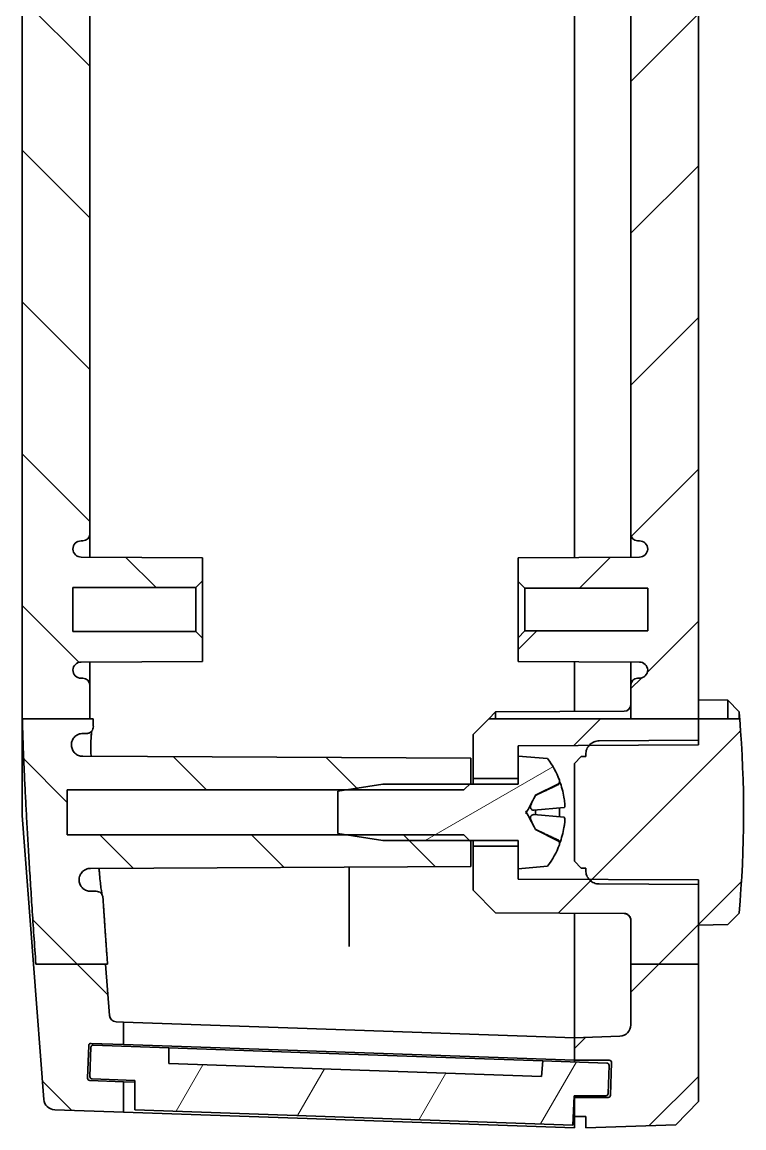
# Model space of a CAD drawing. Header units: millimetres. Extents: x 22 to 2802, y 12 to 434.
# Drawn here: x 978.54 to 1010.55, y 234.63 to 283.7 of the extents above; entities that cross this region are included whole.
import ezdxf

# ---------------------------------------------------------------- set-up
doc = ezdxf.new("R2010")
doc.units = ezdxf.units.MM
doc.header["$LTSCALE"] = 1.5
doc.layers.add('Hatch (ISO)', color=1, linetype='Continuous', lineweight=18, true_color=0xff0000)
doc.layers.add('Visible (ISO)', color=7, linetype='Continuous', lineweight=35)
pattern_1 = [(45, (596.5, 0), (-3.367596, 3.367596), [])]

msp = doc.modelspace()

# ---------------------------------------------------------------- hatches: boundary and pattern name
at = {"layer": 'Hatch (ISO)'}
h = msp.add_hatch(dxfattribs=at)
h.set_pattern_fill('ANSI31', color=256, scale=38.1, style=0, pattern_type=0)
h.set_pattern_definition(pattern_1)
edge = h.paths.add_edge_path(flags=0)
edge.add_line((1005.535, 252.783), (1008.535, 252.783))
edge.add_line((1008.535, 252.783), (1008.535, 316.625))
edge.add_line((1008.535, 316.625), (1005.535, 316.625))
edge.add_line((1005.535, 316.625), (1005.535, 314.985))
edge.add_ellipse((1005.835, 314.985), major_axis=(-0.3, 0), ratio=1, start_angle=0, end_angle=90)
edge.add_line((1005.835, 314.685), (1005.915, 314.685))
edge.add_ellipse((1005.915, 314.315), major_axis=(0, 0.37), ratio=1, start_angle=-90, end_angle=0, ccw=False)
edge.add_ellipse((1005.916, 314.333), major_axis=(0.37, -0.018), ratio=1, start_angle=-86.8841, end_angle=0, ccw=False)
edge.add_line((1005.918, 313.963), (1000.535, 313.935))
edge.add_line((1000.535, 313.935), (1000.535, 312.885))
edge.add_line((1000.535, 312.885), (1000.835, 312.585))
edge.add_line((1000.835, 312.585), (1006.285, 312.585))
edge.add_line((1006.285, 312.585), (1006.285, 310.685))
edge.add_line((1006.285, 310.685), (1000.835, 310.685))
edge.add_line((1000.835, 310.685), (1000.535, 310.385))
edge.add_line((1000.535, 310.385), (1000.535, 309.335))
edge.add_line((1000.535, 309.335), (1005.918, 309.307))
edge.add_ellipse((1005.916, 308.937), major_axis=(0.002, 0.37), ratio=1, start_angle=-86.8841, end_angle=0, ccw=False)
edge.add_ellipse((1005.915, 308.955), major_axis=(0.37, 0), ratio=1, start_angle=-90, end_angle=0, ccw=False)
edge.add_line((1005.915, 308.585), (1005.835, 308.585))
edge.add_ellipse((1005.835, 308.285), major_axis=(0, 0.3), ratio=1, start_angle=0, end_angle=90)
edge.add_line((1005.535, 308.285), (1005.535, 260.985))
edge.add_ellipse((1005.835, 260.985), major_axis=(-0.3, 0), ratio=1, start_angle=0, end_angle=90)
edge.add_line((1005.835, 260.685), (1005.915, 260.685))
edge.add_ellipse((1005.915, 260.315), major_axis=(0, 0.37), ratio=1, start_angle=-90, end_angle=0, ccw=False)
edge.add_ellipse((1005.916, 260.333), major_axis=(0.37, -0.018), ratio=1, start_angle=-86.8841, end_angle=0, ccw=False)
edge.add_line((1005.918, 259.963), (1000.535, 259.935))
edge.add_line((1000.535, 259.935), (1000.535, 258.885))
edge.add_line((1000.535, 258.885), (1000.835, 258.585))
edge.add_line((1000.835, 258.585), (1006.285, 258.585))
edge.add_line((1006.285, 258.585), (1006.285, 256.685))
edge.add_line((1006.285, 256.685), (1000.835, 256.685))
edge.add_line((1000.835, 256.685), (1000.535, 256.385))
edge.add_line((1000.535, 256.385), (1000.535, 255.335))
edge.add_line((1000.535, 255.335), (1005.918, 255.307))
edge.add_ellipse((1005.916, 254.937), major_axis=(0.002, 0.37), ratio=1, start_angle=-86.8841, end_angle=0, ccw=False)
edge.add_ellipse((1005.915, 254.955), major_axis=(0.37, 0), ratio=1, start_angle=-90, end_angle=0, ccw=False)
edge.add_line((1005.915, 254.585), (1005.835, 254.585))
edge.add_ellipse((1005.835, 254.285), major_axis=(0, 0.3), ratio=1, start_angle=0, end_angle=90)
edge.add_line((1005.535, 254.285), (1005.535, 252.783))
edge = h.paths.add_edge_path(flags=0)
edge.add_line((1005.535, 241.898), (1008.535, 241.898))
edge.add_line((1008.535, 241.898), (1008.535, 243.635))
edge.add_line((1008.535, 243.635), (1008.535, 245.435))
edge.add_line((1008.535, 245.435), (1008.535, 245.476))
edge.add_line((1008.535, 245.476), (1008.535, 245.635))
edge.add_line((1008.535, 245.635), (1005.237, 245.652))
edge.add_line((1005.237, 245.652), (1004.132, 245.658))
edge.add_line((1004.132, 245.658), (1003.722, 245.66))
edge.add_line((1003.722, 245.66), (1003.686, 245.66))
edge.add_line((1003.686, 245.66), (1000.535, 245.677))
edge.add_line((1000.535, 245.677), (1000.535, 246.135))
edge.add_line((1000.535, 246.135), (1000.535, 247.135))
edge.add_line((1000.535, 247.135), (998.535, 247.135))
edge.add_line((998.535, 247.135), (998.535, 245.185))
edge.add_line((998.535, 245.185), (999.535, 244.18))
edge.add_line((999.535, 244.18), (1005.237, 244.15))
edge.add_spline(control_points=[(1005.237, 244.15), (1005.274, 244.15), (1005.316, 244.141), (1005.384, 244.113), (1005.421, 244.088), (1005.474, 244.036), (1005.498, 243.999), (1005.527, 243.93), (1005.535, 243.887), (1005.535, 243.85)], knot_values=[0.089014, 0.089014, 0.089014, 0.089014, 0.099965, 0.099965, 0.111072, 0.111072, 0.122179, 0.122179, 0.133287, 0.133287, 0.133287, 0.133287], degree=3, periodic=0)
edge.add_line((1005.535, 243.85), (1005.535, 241.898))
edge = h.paths.add_edge_path(flags=0)
edge.add_line((1005.535, 327.322), (1008.535, 327.322))
edge.add_line((1008.535, 327.322), (1008.535, 333.46))
edge.add_line((1008.535, 333.46), (1007.536, 334.495))
edge.add_line((1007.536, 334.495), (1003.535, 334.635))
edge.add_line((1003.535, 334.635), (1003.535, 334.135))
edge.add_line((1003.535, 334.135), (1003.035, 334.135))
edge.add_line((1003.035, 334.135), (1003.035, 333.285))
edge.add_line((1003.035, 333.285), (1004.531, 333.285))
edge.add_ellipse((1004.531, 333.185), major_axis=(0, 0.1), ratio=1, start_angle=-88, end_angle=0, ccw=False)
edge.add_line((1004.631, 333.188), (1004.682, 331.738))
edge.add_ellipse((1004.582, 331.735), major_axis=(0.0999, 0.0035), ratio=1, start_angle=-92, end_angle=0, ccw=False)
edge.add_line((1004.582, 331.635), (1003.035, 331.635))
edge.add_line((1003.035, 331.635), (1003.035, 330.635))
edge.add_line((1003.035, 330.635), (1005.053, 330.564))
edge.add_ellipse((1005.035, 330.065), major_axis=(0.017, 0.5), ratio=1, start_angle=-88, end_angle=0, ccw=False)
edge.add_line((1005.535, 330.065), (1005.535, 327.322))
h.paths.add_polyline_path([(999.092, 316.625), (1005.535, 316.625), (1008.535, 316.625), (1008.535, 317.435), (1008.535, 317.476), (1008.535, 317.635), (1005.237, 317.652), (1004.132, 317.658), (1003.722, 317.66), (1003.686, 317.66), (1000.535, 317.677), (1000.535, 318.135), (1000.535, 319.135), (998.535, 319.135), (998.535, 317.185)], flags=0)
edge = h.paths.add_edge_path(flags=0)
edge.add_line((1008.535, 323.635), (1008.535, 323.794))
edge.add_line((1008.535, 323.794), (1008.535, 323.835))
edge.add_line((1008.535, 323.835), (1008.535, 325.635))
edge.add_line((1008.535, 325.635), (1008.535, 327.322))
edge.add_line((1008.535, 327.322), (1005.535, 327.322))
edge.add_line((1005.535, 327.322), (1005.535, 325.42))
edge.add_ellipse((1005.235, 325.42), major_axis=(0.3, 0), ratio=1, start_angle=-89.7, end_angle=0, ccw=False)
edge.add_line((1005.237, 325.12), (999.535, 325.09))
edge.add_line((999.535, 325.09), (998.535, 324.085))
edge.add_line((998.535, 324.085), (998.535, 322.135))
edge.add_line((998.535, 322.135), (1000.535, 322.135))
edge.add_line((1000.535, 322.135), (1000.535, 323.135))
edge.add_line((1000.535, 323.135), (1000.535, 323.593))
edge.add_line((1000.535, 323.593), (1003.686, 323.609))
edge.add_line((1003.686, 323.609), (1003.722, 323.61))
edge.add_line((1003.722, 323.61), (1004.132, 323.612))
edge.add_line((1004.132, 323.612), (1005.237, 323.618))
edge.add_line((1005.237, 323.618), (1008.535, 323.635))
h.paths.add_polyline_path([(999.23, 252.783), (998.535, 252.085), (998.535, 250.135), (1000.535, 250.135), (1000.535, 251.135), (1000.535, 251.593), (1003.686, 251.609), (1003.722, 251.61), (1004.132, 251.612), (1005.237, 251.618), (1008.535, 251.635), (1008.535, 251.794), (1008.535, 251.835), (1008.535, 252.783), (1005.535, 252.783)], flags=0)
edge = h.paths.add_edge_path(flags=0)
edge.add_line((1005.535, 241.898), (1005.535, 239.205))
edge.add_ellipse((1005.035, 239.205), major_axis=(0.5, 0), ratio=1, start_angle=-88, end_angle=0, ccw=False)
edge.add_line((1005.053, 238.705), (1003.035, 238.635))
edge.add_line((1003.035, 238.635), (1003.035, 237.635))
edge.add_line((1003.035, 237.635), (1004.582, 237.635))
edge.add_ellipse((1004.582, 237.535), major_axis=(0, 0.1), ratio=1, start_angle=-92, end_angle=0, ccw=False)
edge.add_line((1004.682, 237.531), (1004.631, 236.081))
edge.add_ellipse((1004.531, 236.085), major_axis=(0.0999, -0.0035), ratio=1, start_angle=-88, end_angle=0, ccw=False)
edge.add_line((1004.531, 235.985), (1003.035, 235.985))
edge.add_line((1003.035, 235.985), (1003.035, 235.135))
edge.add_line((1003.035, 235.135), (1003.535, 235.135))
edge.add_line((1003.535, 235.135), (1003.535, 234.635))
edge.add_line((1003.535, 234.635), (1007.536, 234.775))
edge.add_line((1007.536, 234.775), (1008.535, 235.809))
edge.add_line((1008.535, 235.809), (1008.535, 241.898))
edge.add_line((1008.535, 241.898), (1005.535, 241.898))
h = msp.add_hatch(dxfattribs=at)
h.set_pattern_fill('ANSI31', color=256, scale=38.1, angle=90.0002, style=0, pattern_type=0)
h.set_pattern_definition([(135.0002, (596.5, -1e-13), (-3.367584, -3.36761), [])])
edge = h.paths.add_edge_path(flags=0)
edge.add_line((979.14, 327.322), (982.236, 327.322))
edge.add_line((982.236, 327.322), (982.414, 329.648))
edge.add_ellipse((982.713, 329.625), major_axis=(-0.299, 0.023), ratio=1, start_angle=-83.6157, end_angle=0, ccw=False)
edge.add_line((982.703, 329.925), (983.035, 329.936))
edge.add_line((983.035, 329.936), (983.035, 330.935))
edge.add_line((983.035, 330.935), (981.591, 330.884))
edge.add_ellipse((981.587, 330.984), major_axis=(0.0035, -0.0999), ratio=1, start_angle=-90, end_angle=0, ccw=False)
edge.add_line((981.487, 330.981), (981.437, 332.43))
edge.add_ellipse((981.537, 332.433), major_axis=(-0.0999, -0.0035), ratio=1, start_angle=-90, end_angle=0, ccw=False)
edge.add_line((981.533, 332.533), (983.035, 332.586))
edge.add_line((983.035, 332.586), (983.035, 333.936))
edge.add_line((983.035, 333.936), (979.982, 333.83))
edge.add_ellipse((979.999, 333.33), major_axis=(-0.017, 0.5), ratio=1, start_angle=0, end_angle=83.6157)
edge.add_line((979.5, 333.368), (979.037, 327.322))
edge.add_line((979.037, 327.322), (979.14, 327.322))
edge = h.paths.add_edge_path(flags=0)
edge.add_line((978.549, 316.625), (981.535, 316.625))
edge.add_line((981.535, 316.625), (981.688, 316.625))
edge.add_spline(control_points=[(981.688, 316.625), (981.691, 316.726), (981.693, 316.829)], knot_values=[1.748032, 1.748032, 1.748032, 1.779567, 1.779567, 1.779567], degree=2, periodic=0)
edge.add_spline(control_points=[(981.693, 316.829), (981.694, 316.852), (981.692, 316.875), (981.682, 316.921), (981.675, 316.944), (981.649, 316.998), (981.628, 317.029), (981.571, 317.083), (981.536, 317.105), (981.465, 317.132), (981.429, 317.139), (981.392, 317.135)], knot_values=[-0.049484, -0.049484, -0.049484, -0.049484, -0.042025, -0.042025, -0.034549, -0.034549, -0.022824, -0.022824, -0.010894, -0.010894, 0, 0, 0, 0], degree=3, periodic=0)
edge.add_line((981.392, 317.135), (981.223, 317.135))
edge.add_spline(control_points=[(981.223, 317.135), (981.184, 317.134), (981.145, 317.139), (981.069, 317.157), (981.032, 317.171), (980.957, 317.208), (980.901, 317.243), (980.804, 317.353), (980.77, 317.412), (980.729, 317.533), (980.72, 317.594), (980.723, 317.655)], knot_values=[-0.104815, -0.104815, -0.104815, -0.104815, -0.083545, -0.083545, -0.062273, -0.062273, -0.038312, -0.038312, -0.018365, -0.018365, 0, 0, 0, 0], degree=3, periodic=0)
edge.add_spline(control_points=[(980.723, 317.655), (980.723, 317.661), (980.723, 317.666)], knot_values=[1.4575, 1.4575, 1.4575, 1.458784, 1.458784, 1.458784], degree=2, periodic=0)
edge.add_spline(control_points=[(980.723, 317.666), (980.726, 317.73), (980.741, 317.794), (980.793, 317.908), (980.829, 317.96), (980.922, 318.05), (980.979, 318.086), (981.098, 318.133), (981.159, 318.145), (981.221, 318.145)], knot_values=[-0.076134, -0.076134, -0.076134, -0.076134, -0.056981, -0.056981, -0.038384, -0.038384, -0.018449, -0.018449, 0, 0, 0, 0], degree=3, periodic=0)
edge.add_line((981.221, 318.145), (998.435, 318.235))
edge.add_line((998.435, 318.235), (998.435, 319.335))
edge.add_line((998.435, 319.335), (998.385, 319.385))
edge.add_line((998.385, 319.385), (998.135, 319.635))
edge.add_line((998.135, 319.635), (992.922, 319.635))
edge.add_line((992.922, 319.635), (980.535, 319.635))
edge.add_line((980.535, 319.635), (980.535, 321.635))
edge.add_line((980.535, 321.635), (992.922, 321.635))
edge.add_line((992.922, 321.635), (998.135, 321.635))
edge.add_line((998.135, 321.635), (998.385, 321.885))
edge.add_line((998.385, 321.885), (998.435, 321.935))
edge.add_line((998.435, 321.935), (998.435, 323.035))
edge.add_line((998.435, 323.035), (981.562, 323.123))
edge.add_spline(control_points=[(981.562, 323.123), (981.521, 323.123), (981.48, 323.129), (981.402, 323.149), (981.363, 323.164), (981.282, 323.207), (981.229, 323.244), (981.139, 323.351), (981.107, 323.411), (981.069, 323.533), (981.061, 323.595), (981.065, 323.656)], knot_values=[-0.095349, -0.095349, -0.095349, -0.095349, -0.0779, -0.0779, -0.060453, -0.060453, -0.038364, -0.038364, -0.018372, -0.018372, 0, 0, 0, 0], degree=3, periodic=0)
edge.add_spline(control_points=[(981.065, 323.656), (981.065, 323.66), (981.066, 323.664)], knot_values=[1.931551, 1.931551, 1.931551, 1.931943, 1.931943, 1.931943], degree=2, periodic=0)
edge.add_spline(control_points=[(981.066, 323.664), (981.07, 323.724), (981.085, 323.784), (981.137, 323.896), (981.173, 323.948), (981.269, 324.04), (981.327, 324.074), (981.442, 324.119), (981.504, 324.131), (981.565, 324.135)], knot_values=[-0.069673, -0.069673, -0.069673, -0.069673, -0.053627, -0.053627, -0.037089, -0.037089, -0.018411, -0.018411, -0.000003, -0.000003, -0.000003, -0.000003], degree=3, periodic=0)
edge.add_line((981.565, 324.135), (981.819, 324.135))
edge.add_spline(control_points=[(981.819, 324.135), (981.855, 324.135), (981.891, 324.141), (981.96, 324.167), (981.992, 324.187), (982.052, 324.241), (982.075, 324.274), (982.106, 324.341), (982.116, 324.377), (982.119, 324.414)], knot_values=[-0.040716, -0.040716, -0.040716, -0.040716, -0.031607, -0.031607, -0.02208, -0.02208, -0.011127, -0.011127, -0.000061, -0.000061, -0.000061, -0.000061], degree=3, periodic=0)
edge.add_spline(control_points=[(982.119, 324.414), (982.207, 325.721), (982.32, 327.322)], knot_values=[2.507436, 2.507436, 2.507436, 2.640835, 2.640835, 2.640835], degree=2, periodic=0)
edge.add_line((982.32, 327.322), (982.236, 327.322))
edge.add_line((982.236, 327.322), (979.14, 327.322))
edge.add_spline(control_points=[(979.14, 327.322), (978.629, 319.947), (978.549, 316.625)], knot_values=[0, 0, 0, 0.94625, 0.94625, 0.94625], degree=2, periodic=0)
edge = h.paths.add_edge_path(flags=0)
edge.add_line((979.144, 241.898), (982.24, 241.898))
edge.add_line((982.24, 241.898), (982.414, 239.622))
edge.add_ellipse((982.713, 239.645), major_axis=(-0.01, -0.3), ratio=1, start_angle=276.3843, end_angle=360)
edge.add_line((982.703, 239.345), (983.035, 239.333))
edge.add_line((983.035, 239.333), (983.035, 238.335))
edge.add_line((983.035, 238.335), (981.591, 238.386))
edge.add_ellipse((981.587, 238.286), major_axis=(-0.0999, 0.0035), ratio=1, start_angle=270, end_angle=360)
edge.add_line((981.487, 238.289), (981.437, 236.84))
edge.add_ellipse((981.537, 236.836), major_axis=(-0.0035, -0.0999), ratio=1, start_angle=270, end_angle=360)
edge.add_line((981.533, 236.737), (983.035, 236.684))
edge.add_line((983.035, 236.684), (983.035, 235.333))
edge.add_line((983.035, 235.333), (979.982, 235.44))
edge.add_ellipse((979.999, 235.94), major_axis=(-0.499, -0.038), ratio=1, start_angle=0, end_angle=83.6157, ccw=False)
edge.add_line((979.5, 235.901), (979.041, 241.898))
edge.add_line((979.041, 241.898), (979.144, 241.898))
edge = h.paths.add_edge_path(flags=0)
edge.add_line((978.546, 252.783), (981.535, 252.783))
edge.add_line((981.535, 252.783), (981.535, 254.285))
edge.add_ellipse((981.235, 254.285), major_axis=(0.3, 0), ratio=1, start_angle=0, end_angle=90)
edge.add_line((981.235, 254.585), (981.155, 254.585))
edge.add_ellipse((981.155, 254.955), major_axis=(0, -0.37), ratio=1, start_angle=-90, end_angle=0, ccw=False)
edge.add_ellipse((981.155, 254.937), major_axis=(-0.37, 0.018), ratio=1, start_angle=-86.8841, end_angle=0, ccw=False)
edge.add_line((981.153, 255.307), (986.535, 255.335))
edge.add_line((986.535, 255.335), (986.535, 256.361))
edge.add_line((986.535, 256.361), (986.235, 256.661))
edge.add_line((986.235, 256.661), (980.785, 256.661))
edge.add_line((980.785, 256.661), (980.785, 258.609))
edge.add_line((980.785, 258.609), (986.235, 258.609))
edge.add_line((986.235, 258.609), (986.535, 258.909))
edge.add_line((986.535, 258.909), (986.535, 259.935))
edge.add_line((986.535, 259.935), (981.153, 259.963))
edge.add_ellipse((981.155, 260.333), major_axis=(-0.002, -0.37), ratio=1, start_angle=-86.8841, end_angle=0, ccw=False)
edge.add_ellipse((981.155, 260.315), major_axis=(-0.37, 0), ratio=1, start_angle=-90, end_angle=0, ccw=False)
edge.add_line((981.155, 260.685), (981.235, 260.685))
edge.add_ellipse((981.235, 260.985), major_axis=(0, -0.3), ratio=1, start_angle=0, end_angle=90)
edge.add_line((981.535, 260.985), (981.535, 308.285))
edge.add_ellipse((981.235, 308.285), major_axis=(0.3, 0), ratio=1, start_angle=0, end_angle=90)
edge.add_line((981.235, 308.585), (981.155, 308.585))
edge.add_ellipse((981.155, 308.955), major_axis=(0, -0.37), ratio=1, start_angle=-87.1844, end_angle=0, ccw=False)
edge.add_ellipse((981.155, 308.937), major_axis=(-0.37, 0), ratio=1, start_angle=-89.7, end_angle=0, ccw=False)
edge.add_line((981.153, 309.307), (986.535, 309.335))
edge.add_line((986.535, 309.335), (986.535, 310.385))
edge.add_line((986.535, 310.385), (986.235, 310.685))
edge.add_line((986.235, 310.685), (980.785, 310.685))
edge.add_line((980.785, 310.685), (980.785, 312.585))
edge.add_line((980.785, 312.585), (986.235, 312.585))
edge.add_line((986.235, 312.585), (986.535, 312.885))
edge.add_line((986.535, 312.885), (986.535, 313.935))
edge.add_line((986.535, 313.935), (981.153, 313.963))
edge.add_ellipse((981.155, 314.333), major_axis=(-0.002, -0.37), ratio=1, start_angle=-89.7, end_angle=0, ccw=False)
edge.add_ellipse((981.155, 314.315), major_axis=(-0.37, 0.018), ratio=1, start_angle=-87.1844, end_angle=0, ccw=False)
edge.add_line((981.155, 314.685), (981.235, 314.685))
edge.add_ellipse((981.235, 314.985), major_axis=(0, -0.3), ratio=1, start_angle=0, end_angle=90)
edge.add_line((981.535, 314.985), (981.535, 316.625))
edge.add_line((981.535, 316.625), (978.549, 316.625))
edge.add_line((978.549, 316.625), (978.535, 316.625))
edge.add_line((978.535, 316.625), (978.535, 252.783))
edge.add_line((978.535, 252.783), (978.546, 252.783))
edge = h.paths.add_edge_path(flags=0)
edge.add_spline(control_points=[(982.324, 241.898), (982.208, 243.529), (982.119, 244.856)], knot_values=[0, 0, 0, 0.135675, 0.135675, 0.135675], degree=2, periodic=0)
edge.add_spline(control_points=[(982.119, 244.856), (982.116, 244.892), (982.107, 244.927), (982.076, 244.994), (982.054, 245.025), (981.997, 245.081), (981.962, 245.102), (981.893, 245.128), (981.856, 245.135), (981.819, 245.135)], knot_values=[-0.041615, -0.041615, -0.041615, -0.041615, -0.0321, -0.0321, -0.022223, -0.022223, -0.011047, -0.011047, 0, 0, 0, 0], degree=3, periodic=0)
edge.add_line((981.819, 245.135), (981.565, 245.135))
edge.add_spline(control_points=[(981.565, 245.135), (981.505, 245.135), (981.445, 245.146), (981.331, 245.189), (981.276, 245.222), (981.176, 245.312), (981.138, 245.368), (981.086, 245.479), (981.07, 245.54), (981.066, 245.602)], knot_values=[-0.068029, -0.068029, -0.068029, -0.068029, -0.052769, -0.052769, -0.036835, -0.036835, -0.018544, -0.018544, 0, 0, 0, 0], degree=3, periodic=0)
edge.add_spline(control_points=[(981.066, 245.602), (981.065, 245.608), (981.065, 245.614)], knot_values=[0.006302, 0.006302, 0.006302, 0.006941, 0.006941, 0.006941], degree=2, periodic=0)
edge.add_spline(control_points=[(981.065, 245.614), (981.062, 245.655), (981.065, 245.696), (981.08, 245.777), (981.092, 245.816), (981.13, 245.901), (981.163, 245.956), (981.264, 246.053), (981.322, 246.089), (981.44, 246.135), (981.501, 246.147), (981.561, 246.146)], knot_values=[-0.094962, -0.094962, -0.094962, -0.094962, -0.077586, -0.077586, -0.060215, -0.060215, -0.038189, -0.038189, -0.018238, -0.018238, -0.000004, -0.000004, -0.000004, -0.000004], degree=3, periodic=0)
edge.add_line((981.561, 246.146), (998.435, 246.235))
edge.add_line((998.435, 246.235), (998.435, 247.335))
edge.add_line((998.435, 247.335), (998.385, 247.385))
edge.add_line((998.385, 247.385), (998.135, 247.635))
edge.add_line((998.135, 247.635), (992.922, 247.635))
edge.add_line((992.922, 247.635), (980.535, 247.635))
edge.add_line((980.535, 247.635), (980.535, 249.635))
edge.add_line((980.535, 249.635), (992.922, 249.635))
edge.add_line((992.922, 249.635), (998.135, 249.635))
edge.add_line((998.135, 249.635), (998.385, 249.885))
edge.add_line((998.385, 249.885), (998.435, 249.935))
edge.add_line((998.435, 249.935), (998.435, 251.035))
edge.add_line((998.435, 251.035), (981.221, 251.125))
edge.add_spline(control_points=[(981.221, 251.125), (981.158, 251.125), (981.095, 251.137), (980.979, 251.184), (980.925, 251.218), (980.831, 251.307), (980.792, 251.363), (980.74, 251.481), (980.726, 251.542), (980.723, 251.604)], knot_values=[-0.076063, -0.076063, -0.076063, -0.076063, -0.057269, -0.057269, -0.038555, -0.038555, -0.018621, -0.018621, 0, 0, 0, 0], degree=3, periodic=0)
edge.add_spline(control_points=[(980.723, 251.604), (980.723, 251.609), (980.723, 251.614)], knot_values=[0.479005, 0.479005, 0.479005, 0.480155, 0.480155, 0.480155], degree=2, periodic=0)
edge.add_spline(control_points=[(980.723, 251.614), (980.721, 251.653), (980.724, 251.693), (980.74, 251.77), (980.752, 251.807), (980.794, 251.899), (980.829, 251.951), (980.925, 252.041), (980.982, 252.077), (981.101, 252.123), (981.162, 252.135), (981.223, 252.135)], knot_values=[-0.082734, -0.082734, -0.082734, -0.082734, -0.070263, -0.070263, -0.057794, -0.057794, -0.038286, -0.038286, -0.018301, -0.018301, -0.000001, -0.000001, -0.000001, -0.000001], degree=3, periodic=0)
edge.add_line((981.223, 252.135), (981.394, 252.135))
edge.add_spline(control_points=[(981.394, 252.135), (981.417, 252.135), (981.44, 252.138), (981.485, 252.149), (981.507, 252.157), (981.551, 252.179), (981.586, 252.199), (981.644, 252.265), (981.664, 252.3), (981.69, 252.372), (981.695, 252.408), (981.694, 252.445)], knot_values=[-0.062242, -0.062242, -0.062242, -0.062242, -0.049753, -0.049753, -0.037268, -0.037268, -0.022993, -0.022993, -0.011023, -0.011023, -0.000075, -0.000075, -0.000075, -0.000075], degree=3, periodic=0)
edge.add_spline(control_points=[(981.694, 252.445), (981.689, 252.616), (981.683, 252.783)], knot_values=[0.865822, 0.865822, 0.865822, 0.918682, 0.918682, 0.918682], degree=2, periodic=0)
edge.add_line((981.683, 252.783), (981.535, 252.783))
edge.add_line((981.535, 252.783), (978.546, 252.783))
edge.add_spline(control_points=[(978.546, 252.783), (978.622, 249.426), (979.144, 241.898)], knot_values=[1.578364, 1.578364, 1.578364, 2.550437, 2.550437, 2.550437], degree=2, periodic=0)
edge.add_line((979.144, 241.898), (982.24, 241.898))
edge.add_line((982.24, 241.898), (982.324, 241.898))
h = msp.add_hatch(dxfattribs=at)
h.set_pattern_fill('ANSI31', color=256, scale=38.1, style=0, pattern_type=0)
h.set_pattern_definition(pattern_1)
edge = h.paths.add_edge_path(flags=0)
edge.add_line((1008.535, 252.783), (1009.835, 252.783))
edge.add_line((1009.835, 252.783), (1010.363, 252.783))
edge.add_ellipse((960.515, 248.635), major_axis=(49.821, -4.469), ratio=1, start_angle=0, end_angle=9.8824, ccw=False)
edge.add_line((1010.335, 244.166), (1009.835, 243.658))
edge.add_line((1009.835, 243.658), (1008.535, 243.635))
edge.add_line((1008.535, 243.635), (1008.535, 245.435))
edge.add_line((1008.535, 245.435), (1005.237, 245.452))
edge.add_line((1005.237, 245.452), (1004.132, 245.458))
edge.add_spline(control_points=[(1004.132, 245.458), (1004.059, 245.458), (1003.973, 245.476), (1003.837, 245.532), (1003.763, 245.581), (1003.703, 245.642), (1003.694, 245.651), (1003.686, 245.66)], knot_values=[0.30744, 0.30744, 0.30744, 0.30744, 0.329341, 0.329341, 0.351555, 0.351555, 0.355118, 0.355118, 0.355118, 0.355118], degree=3, periodic=0)
edge.add_spline(control_points=[(1003.686, 245.66), (1003.643, 245.71), (1003.605, 245.771), (1003.553, 245.897), (1003.535, 245.984), (1003.535, 246.058)], knot_values=[0.266573, 0.266573, 0.266573, 0.266573, 0.285225, 0.285225, 0.30744, 0.30744, 0.30744, 0.30744], degree=3, periodic=0)
edge.add_line((1003.535, 246.058), (1003.535, 246.161))
edge.add_line((1003.535, 246.161), (1003.335, 246.162))
edge.add_line((1003.335, 246.162), (1003.035, 246.464))
edge.add_line((1003.035, 246.464), (1003.035, 250.806))
edge.add_line((1003.035, 250.806), (1003.335, 251.108))
edge.add_line((1003.335, 251.108), (1003.535, 251.109))
edge.add_line((1003.535, 251.109), (1003.535, 251.212))
edge.add_spline(control_points=[(1003.535, 251.212), (1003.535, 251.286), (1003.553, 251.373), (1003.605, 251.499), (1003.643, 251.56), (1003.686, 251.609)], knot_values=[0.047991, 0.047991, 0.047991, 0.047991, 0.070206, 0.070206, 0.088858, 0.088858, 0.088858, 0.088858], degree=3, periodic=0)
edge.add_spline(control_points=[(1003.686, 251.609), (1003.694, 251.619), (1003.703, 251.628), (1003.763, 251.688), (1003.837, 251.738), (1003.973, 251.794), (1004.059, 251.811), (1004.132, 251.812)], knot_values=[0.000313, 0.000313, 0.000313, 0.000313, 0.003876, 0.003876, 0.02609, 0.02609, 0.047991, 0.047991, 0.047991, 0.047991], degree=3, periodic=0)
edge.add_line((1004.132, 251.812), (1005.237, 251.818))
edge.add_line((1005.237, 251.818), (1008.535, 251.835))
edge.add_line((1008.535, 251.835), (1008.535, 252.783))
h = msp.add_hatch(dxfattribs=at)
h.set_pattern_fill('ANSI31', color=256, scale=38.1, angle=-15, style=0, pattern_type=0)
h.set_pattern_definition([(30, (596.5, -3e-13), (-2.38125, 4.124445), [])])
edge = h.paths.add_edge_path(flags=0)
edge.add_spline(control_points=[(1002.301, 249.893), (1002.314, 249.9), (1002.328, 249.91), (1002.35, 249.932), (1002.361, 249.949), (1002.375, 249.981), (1002.379, 250.001), (1002.379, 250.035), (1002.375, 250.053), (1002.369, 250.069)], knot_values=[0.0476, 0.0476, 0.0476, 0.0476, 0.051834, 0.051834, 0.057017, 0.057017, 0.0622, 0.0622, 0.067023, 0.067023, 0.067023, 0.067023], degree=3, periodic=0)
edge.add_ellipse((998.635, 248.635), major_axis=(3.734, 1.434), ratio=1, start_angle=0, end_angle=15.6005)
edge.add_line((1001.846, 251.02), (1000.535, 251.135))
edge.add_line((1000.535, 251.135), (1000.535, 250.135))
edge.add_line((1000.535, 250.135), (1000.535, 249.885))
edge.add_line((1000.535, 249.885), (998.385, 249.885))
edge.add_line((998.385, 249.885), (994.535, 249.885))
edge.add_line((994.535, 249.885), (992.922, 249.635))
edge.add_line((992.922, 249.635), (992.535, 249.575))
edge.add_line((992.535, 249.575), (992.535, 247.695))
edge.add_line((992.535, 247.695), (992.922, 247.635))
edge.add_line((992.922, 247.635), (994.535, 247.385))
edge.add_line((994.535, 247.385), (998.385, 247.385))
edge.add_line((998.385, 247.385), (1000.535, 247.385))
edge.add_line((1000.535, 247.385), (1000.535, 247.135))
edge.add_line((1000.535, 247.135), (1000.535, 246.135))
edge.add_line((1000.535, 246.135), (1001.846, 246.25))
edge.add_ellipse((998.635, 248.635), major_axis=(3.211, -2.385), ratio=1, start_angle=0, end_angle=15.6005)
edge.add_spline(control_points=[(1002.369, 247.201), (1002.375, 247.216), (1002.379, 247.235), (1002.379, 247.268), (1002.375, 247.289), (1002.361, 247.321), (1002.35, 247.338), (1002.328, 247.36), (1002.314, 247.37), (1002.301, 247.376)], knot_values=[0.015911, 0.015911, 0.015911, 0.015911, 0.020733, 0.020733, 0.025917, 0.025917, 0.0311, 0.0311, 0.035334, 0.035334, 0.035334, 0.035334], degree=3, periodic=0)
edge.add_line((1002.301, 247.376), (1001.312, 247.869))
edge.add_spline(control_points=[(1001.312, 247.869), (1001.184, 248.11), (1001.06, 248.343), (1000.981, 248.493), (1000.935, 248.579), (1000.916, 248.615), (1000.909, 248.628), (1000.906, 248.633), (1000.906, 248.634), (1000.906, 248.635), (1000.906, 248.636), (1000.908, 248.639), (1000.913, 248.649), (1000.928, 248.677), (1000.973, 248.762), (1001.109, 249.018), (1001.312, 249.4)], knot_values=[0, 0, 0, 0.000061, 0.000154, 0.000427, 0.001239, 0.003675, 0.010973, 0.032552, 0.083342, 0.132849, 0.158235, 0.168135, 0.17162, 0.172803, 0.1732, 0.173333, 0.173333, 0.173333], degree=2, periodic=0)
edge.add_line((1001.312, 249.4), (1002.301, 249.893))
h = msp.add_hatch(dxfattribs=at)
h.set_pattern_fill('ANSI31', color=256, scale=38.1, angle=15, style=0, pattern_type=0)
h.set_pattern_definition([(60, (596.5, 6e-14), (-4.124445, 2.38125), [])])
edge = h.paths.add_edge_path(flags=0)
edge.add_ellipse((981.64, 236.908), major_axis=(-0.0999, 0.0035), ratio=1, start_angle=0, end_angle=90)
edge.add_line((981.636, 236.808), (983.535, 236.742))
edge.add_line((983.535, 236.742), (983.535, 235.441))
edge.add_line((983.535, 235.441), (1002.967, 234.762))
edge.add_line((1002.967, 234.762), (1003.023, 236.061))
edge.add_line((1003.023, 236.061), (1004.428, 236.061))
edge.add_ellipse((1004.428, 236.161), major_axis=(0, -0.1), ratio=1, start_angle=0, end_angle=88)
edge.add_line((1004.528, 236.158), (1004.571, 237.408))
edge.add_ellipse((1004.471, 237.411), major_axis=(0.0999, -0.0035), ratio=1, start_angle=0, end_angle=90)
edge.add_line((1004.475, 237.511), (1001.627, 237.611))
edge.add_line((1001.627, 237.611), (1001.578, 236.912))
edge.add_line((1001.578, 236.912), (985.037, 237.49))
edge.add_line((985.037, 237.49), (985.037, 238.19))
edge.add_line((985.037, 238.19), (981.689, 238.307))
edge.add_ellipse((981.685, 238.207), major_axis=(0.0035, 0.0999), ratio=1, start_angle=0, end_angle=90)
edge.add_line((981.585, 238.211), (981.54, 236.911))

# ---------------------------------------------------------------- linework, layer by layer
at = {"layer": 'Visible (ISO)'}
for p, q in [((978.535, 316.625), (978.535, 252.783)), ((1008.535, 252.783), (1008.535, 316.625)), ((1003.035, 259.948), (1003.035, 309.322)), ((1003.035, 309.322), (1003.035, 259.948)), ((981.535, 260.985), (981.535, 308.285)), ((1005.535, 308.285), (1005.535, 260.985)), ((981.155, 260.685), (981.235, 260.685)), ((981.535, 259.961), (981.535, 260.985)), ((1005.535, 260.985), (1005.535, 259.961)), ((1005.835, 260.685), (1005.915, 260.685)), ((986.535, 259.935), (981.153, 259.963)), ((986.535, 258.909), (986.535, 259.935)), ((1005.918, 259.963), (1000.535, 259.935)), ((1000.535, 259.935), (1000.535, 258.885)), ((980.785, 256.661), (980.785, 258.609)), ((980.785, 258.609), (986.235, 258.609)), ((986.235, 258.609), (986.535, 258.909)), ((986.235, 258.609), (986.235, 256.661)), ((986.535, 256.361), (986.535, 258.909)), ((1000.535, 258.885), (1000.835, 258.585)), ((1000.535, 258.885), (1000.535, 256.385)), ((1000.835, 258.585), (1006.285, 258.585)), ((1000.835, 256.685), (1000.835, 258.585)), ((1006.285, 258.585), (1006.285, 256.685)), ((986.235, 256.661), (980.785, 256.661)), ((986.535, 256.361), (986.235, 256.661)), ((1000.835, 256.685), (1000.535, 256.385)), ((1006.285, 256.685), (1000.835, 256.685)), ((986.535, 255.335), (986.535, 256.361)), ((1000.535, 256.385), (1000.535, 255.335)), ((981.153, 255.307), (986.535, 255.335)), ((981.535, 254.285), (981.535, 255.309)), ((1000.535, 255.335), (1005.918, 255.307)), ((1003.035, 255.125), (1003.035, 255.322)), ((1003.035, 255.322), (1003.035, 255.135)), ((1005.535, 255.309), (1005.535, 254.285)), ((1003.035, 255.135), (1003.035, 253.108)), ((981.235, 254.585), (981.155, 254.585)), ((981.535, 252.783), (981.535, 254.285)), ((1005.535, 254.285), (1005.535, 252.783)), ((1005.915, 254.585), (1005.835, 254.585)), ((1009.835, 253.612), (1008.535, 253.635)), ((1009.835, 252.783), (1009.835, 253.612)), ((1010.335, 253.103), (1009.835, 253.612)), ((978.535, 248.49), (978.535, 252.783)), ((978.546, 252.783), (981.683, 252.783)), ((999.23, 252.783), (998.535, 252.085)), ((998.535, 252.085), (999.23, 252.783)), ((999.23, 252.783), (999.535, 253.09)), ((999.23, 252.783), (1008.535, 252.783)), ((999.535, 253.09), (1005.237, 253.12)), ((999.535, 253.09), (999.535, 252.783)), ((1008.535, 251.635), (1008.535, 252.783)), ((1008.535, 252.783), (1010.363, 252.783)), ((1008.535, 252.783), (1008.535, 251.835)), ((1010.335, 253.103), (1010.335, 252.783)), ((981.223, 252.135), (981.394, 252.135)), ((998.535, 252.085), (998.535, 250.135)), ((1008.535, 251.835), (1004.132, 251.812)), ((1000.535, 251.593), (1008.535, 251.635)), ((1000.535, 250.135), (1000.535, 251.593)), ((998.435, 251.035), (981.221, 251.125)), ((998.435, 251.035), (981.221, 251.125)), ((998.435, 249.935), (998.435, 251.035)), ((1001.846, 251.02), (1000.535, 251.135)), ((1000.535, 251.135), (1000.535, 249.885)), ((1001.846, 251.02), (1000.535, 251.135)), ((1003.335, 251.108), (1003.035, 250.806)), ((1003.035, 250.806), (1003.335, 251.108)), ((1003.035, 250.806), (1003.035, 246.464)), ((1003.535, 251.109), (1003.335, 251.108)), ((1003.335, 251.108), (1003.535, 251.109)), ((1003.535, 251.212), (1003.535, 251.109)), ((994.535, 249.885), (992.535, 249.575)), ((1000.535, 249.885), (994.535, 249.885)), ((998.135, 249.635), (998.435, 249.935)), ((1000.535, 249.885), (998.385, 249.885)), ((998.435, 249.885), (998.435, 249.935)), ((998.535, 250.135), (1000.535, 250.135)), ((998.535, 249.885), (998.535, 250.135)), ((1001.312, 249.4), (1002.301, 249.893)), ((1002.379, 249.981), (1002.379, 250.019)), ((980.535, 247.635), (980.535, 249.635)), ((980.535, 249.635), (998.135, 249.635)), ((992.535, 249.575), (992.922, 249.635)), ((992.535, 249.575), (992.535, 247.695)), ((1001.28, 249.33), (1001.312, 249.39)), ((1001.312, 249.4), (1001.312, 249.39)), ((1002.583, 248.853), (1001.234, 248.735)), ((1002.379, 248.435), (1002.379, 248.835)), ((979.041, 241.898), (978.535, 248.49)), ((1002.583, 248.417), (1001.234, 248.535)), ((1001.312, 248.742), (1001.312, 248.528)), ((1001.312, 247.88), (1001.28, 247.94)), ((1001.312, 247.88), (1001.312, 247.869)), ((1002.301, 247.376), (1001.312, 247.869)), ((998.135, 247.635), (980.535, 247.635)), ((992.535, 247.695), (994.535, 247.385)), ((992.535, 247.695), (992.922, 247.635)), ((994.535, 247.385), (1000.535, 247.385)), ((998.435, 247.335), (998.135, 247.635)), ((1000.535, 247.385), (998.385, 247.385)), ((998.435, 247.335), (998.435, 247.385)), ((998.435, 246.235), (998.435, 247.335)), ((998.535, 247.135), (998.535, 247.385)), ((1000.535, 247.385), (1000.535, 246.135)), ((1000.535, 247.135), (998.535, 247.135)), ((998.535, 247.135), (998.535, 245.185)), ((1000.535, 245.677), (1000.535, 247.135)), ((1002.379, 247.251), (1002.379, 247.289)), ((1003.035, 246.464), (1003.335, 246.162)), ((1003.035, 246.464), (1003.335, 246.162)), ((981.561, 246.146), (998.435, 246.235)), ((998.435, 246.235), (981.561, 246.146)), ((993.035, 243.124), (993.035, 246.207)), ((1000.535, 246.135), (1001.846, 246.25)), ((1001.846, 246.25), (1000.535, 246.135)), ((1003.335, 246.162), (1003.535, 246.161)), ((1003.335, 246.162), (1003.535, 246.161)), ((1003.535, 246.161), (1003.535, 246.058)), ((1008.535, 245.635), (1000.535, 245.677)), ((1004.132, 245.458), (1008.535, 245.435)), ((1008.535, 241.898), (1008.535, 245.635)), ((1008.535, 245.435), (1008.535, 243.635)), ((981.819, 245.135), (981.565, 245.135)), ((998.535, 245.185), (999.535, 244.18)), ((998.535, 245.185), (999.535, 244.18)), ((999.535, 244.18), (1005.237, 244.15)), ((999.535, 244.18), (1005.237, 244.15)), ((1003.035, 244.161), (1003.035, 238.635)), ((1009.835, 243.658), (1010.335, 244.166)), ((1010.335, 244.166), (1009.835, 243.658)), ((1005.535, 243.85), (1005.535, 241.898)), ((1008.535, 243.635), (1009.835, 243.658)), ((1009.835, 243.658), (1008.535, 243.635)), ((979.041, 241.898), (979.5, 235.901)), ((979.144, 241.898), (982.324, 241.898)), ((982.414, 239.622), (982.24, 241.898)), ((1005.535, 241.898), (1005.535, 239.205)), ((1005.535, 241.898), (1008.535, 241.898)), ((1008.535, 235.809), (1008.535, 241.898)), ((983.035, 239.333), (982.703, 239.345)), ((983.035, 238.335), (983.035, 239.333)), ((990.755, 239.064), (983.035, 239.333)), ((990.755, 239.064), (1003.035, 238.635)), ((1005.053, 238.705), (1003.035, 238.635)), ((1003.035, 238.635), (1003.035, 237.635)), ((981.437, 236.84), (981.487, 238.289)), ((981.585, 238.211), (981.54, 236.911)), ((981.591, 238.386), (983.035, 238.335)), ((985.037, 238.19), (981.689, 238.307)), ((983.035, 238.335), (990.755, 238.065)), ((985.037, 237.49), (985.037, 238.19)), ((985.037, 238.19), (990.866, 237.987)), ((990.755, 238.065), (1003.035, 237.637)), ((990.866, 237.987), (1001.627, 237.611)), ((1001.627, 237.611), (1001.578, 236.912)), ((1004.475, 237.511), (1001.627, 237.611)), ((1003.035, 237.635), (1004.582, 237.635)), ((1003.035, 237.562), (1003.035, 237.635)), ((1004.682, 237.531), (1004.631, 236.081)), ((1001.578, 236.912), (985.037, 237.49)), ((1004.528, 236.158), (1004.571, 237.408)), ((983.035, 236.684), (981.533, 236.737)), ((981.636, 236.808), (983.535, 236.742)), ((983.035, 235.333), (983.035, 236.684)), ((983.535, 236.667), (983.035, 236.684)), ((983.535, 236.742), (983.535, 235.441)), ((1002.967, 234.762), (1003.023, 236.061)), ((1003.023, 236.061), (1004.428, 236.061)), ((1003.035, 235.986), (1003.035, 236.061)), ((1003.035, 235.986), (1003.02, 235.986)), ((1003.035, 235.986), (1003.035, 235.985)), ((1004.531, 235.985), (1003.035, 235.985)), ((1003.035, 235.985), (1003.035, 235.135)), ((1007.536, 234.775), (1008.535, 235.809)), ((979.982, 235.44), (983.035, 235.333)), ((983.035, 235.333), (990.755, 235.064)), ((983.535, 235.441), (1002.967, 234.762)), ((1003.035, 234.635), (990.755, 235.064)), ((1003.035, 235.135), (1003.535, 235.135)), ((1003.035, 235.135), (1003.035, 234.635)), ((1003.535, 235.135), (1003.535, 234.635)), ((1003.535, 234.635), (1007.536, 234.775))]:
    msp.add_line(p, q, dxfattribs=at)
for centre, radius, start, end in [((981.155, 260.315), 0.37, 90, 180), ((981.235, 260.985), 0.3, 270, 0), ((1005.835, 260.985), 0.3, 180, 270), ((1005.915, 260.315), 0.37, 0, 90), ((981.155, 260.333), 0.37, 182.8159, 269.7), ((1005.916, 260.333), 0.37, 270.3, 357.1841), ((981.155, 254.937), 0.37, 90.3, 177.1841), ((1005.916, 254.937), 0.37, 2.8159, 89.7), ((981.155, 254.955), 0.37, 180, 270), ((1005.915, 254.955), 0.37, 270, 0), ((981.235, 254.285), 0.3, 0, 90), ((1005.835, 254.285), 0.3, 90, 180), ((1005.235, 253.42), 0.3, 270.3, 0), ((960.515, 248.635), 50.021, 4.7571, 5.1253), ((960.515, 248.635), 50.021, 354.8747, 4.7571), ((998.635, 248.635), 4, 21.0068, 36.6072), ((998.635, 248.635), 4, 323.3928, 338.9932), ((1005.235, 243.85), 0.3, 0, 89.7), ((982.713, 239.645), 0.3, 184.3843, 268), ((1005.035, 239.205), 0.5, 272, 0), ((981.587, 238.286), 0.1, 88, 178), ((981.685, 238.207), 0.1, 88, 178), ((1004.471, 237.411), 0.1, 358, 88), ((1004.582, 237.535), 0.1, 358, 90), ((981.537, 236.836), 0.1, 178, 268), ((981.64, 236.908), 0.1, 178, 268), ((1004.428, 236.161), 0.1, 270, 358), ((1004.531, 236.085), 0.1, 270, 358), ((979.999, 235.94), 0.5, 184.3843, 268)]:
    msp.add_arc(centre, radius, start, end, dxfattribs=at)
for centre, major_axis, start_param, end_param in [((998.656, 248.675), (-3.55, 1.828), 3.786983, 3.969796), ((998.656, 248.594), (3.55, 1.828), 5.454981, 5.637795)]:
    msp.add_ellipse(centre, major_axis=major_axis, ratio=0.981719, start_param=start_param, end_param=end_param, dxfattribs=at)
for points, degree in [([(978.535, 252.783), (978.54, 252.783), (978.546, 252.783)], 2), ([(978.546, 252.783), (978.622, 249.426), (979.144, 241.898)], 2), ([(981.694, 252.445), (981.689, 252.616), (981.683, 252.783)], 2), ([(981.223, 252.135), (981.223, 252.135), (981.223, 252.135), (981.223, 252.135)], 3), ([(980.723, 251.604), (980.723, 251.609), (980.723, 251.614)], 2), ([(981.147, 251.131), (981.147, 251.131), (981.147, 251.131), (981.147, 251.131)], 3), ([(981.221, 251.125), (981.221, 251.125), (981.221, 251.125), (981.221, 251.125)], 3), ([(1001.312, 249.39), (1001.687, 249.569), (1002.301, 249.859)], 2), ([(1002.301, 247.411), (1001.687, 247.701), (1001.312, 247.88)], 2), ([(981.436, 246.13), (981.436, 246.13), (981.436, 246.13), (981.436, 246.13)], 3), ([(981.561, 246.146), (981.561, 246.146), (981.561, 246.146), (981.561, 246.146)], 3), ([(981.066, 245.602), (981.065, 245.608), (981.065, 245.614)], 2), ([(981.565, 245.135), (981.565, 245.135), (981.565, 245.135), (981.565, 245.135)], 3), ([(981.565, 245.135), (981.565, 245.135), (981.565, 245.135), (981.565, 245.135)], 3), ([(981.819, 245.135), (981.819, 245.135), (981.819, 245.135), (981.819, 245.135)], 3), ([(982.324, 241.898), (982.208, 243.529), (982.119, 244.856)], 2)]:
    msp.add_open_spline(points, degree=degree, dxfattribs=at)
for points, degree, knots in [([(981.394, 252.135), (981.417, 252.135), (981.44, 252.138), (981.485, 252.149), (981.507, 252.157), (981.551, 252.179), (981.586, 252.199), (981.644, 252.265), (981.664, 252.3), (981.69, 252.372), (981.695, 252.408), (981.694, 252.445)], 3, [-0.06224154, -0.06224154, -0.06224154, -0.06224154, -0.04975286, -0.04975286, -0.03726767, -0.03726767, -0.02299338, -0.02299338, -0.0110233, -0.0110233, -0.00007491, -0.00007491, -0.00007491, -0.00007491]), ([(981.626, 252.245), (981.624, 252.233), (981.621, 252.219), (981.609, 252.14), (981.6, 252.046), (981.586, 251.77), (981.583, 251.565), (981.588, 251.263), (981.59, 251.194), (981.592, 251.123)], 3, [0.1093558, 0.1093558, 0.1093558, 0.1093558, 0.1280995, 0.1280995, 0.2018507, 0.2018507, 0.3031921, 0.3031921, 0.3315641, 0.3315641, 0.3315641, 0.3315641]), ([(981.626, 252.245), (981.622, 252.224), (981.617, 252.195), (981.603, 252.077), (981.595, 251.959), (981.586, 251.697), (981.585, 251.559), (981.586, 251.406)], 3, [0.1087456, 0.1087456, 0.1087456, 0.1087456, 0.144113, 0.144113, 0.2247983, 0.2247983, 0.2922364, 0.2922364, 0.2922364, 0.2922364]), ([(980.723, 251.614), (980.721, 251.653), (980.724, 251.693), (980.74, 251.77), (980.752, 251.807), (980.794, 251.899), (980.829, 251.951), (980.925, 252.041), (980.982, 252.077), (981.101, 252.123), (981.162, 252.135), (981.223, 252.135)], 3, [-0.08273379, -0.08273379, -0.08273379, -0.08273379, -0.07026339, -0.07026339, -0.05779413, -0.05779413, -0.03828576, -0.03828576, -0.01830079, -0.01830079, -0.00000068, -0.00000068, -0.00000068, -0.00000068]), ([(1004.132, 251.812), (1004.059, 251.811), (1003.973, 251.794), (1003.837, 251.738), (1003.763, 251.688), (1003.659, 251.584), (1003.609, 251.51), (1003.553, 251.373), (1003.535, 251.286), (1003.535, 251.212)], 3, [0.00031338, 0.00031338, 0.00031338, 0.00031338, 0.02221444, 0.02221444, 0.04442888, 0.04442888, 0.06664332, 0.06664332, 0.08885776, 0.08885776, 0.08885776, 0.08885776]), ([(981.221, 251.125), (981.158, 251.125), (981.095, 251.137), (980.979, 251.184), (980.925, 251.218), (980.831, 251.307), (980.792, 251.363), (980.74, 251.481), (980.726, 251.542), (980.723, 251.604)], 3, [-0.07606291, -0.07606291, -0.07606291, -0.07606291, -0.05726878, -0.05726878, -0.03855517, -0.03855517, -0.01862139, -0.01862139, 0, 0, 0, 0]), ([(1002.301, 249.893), (1002.314, 249.9), (1002.328, 249.91), (1002.35, 249.932), (1002.361, 249.949), (1002.375, 249.981), (1002.379, 250.001), (1002.379, 250.035), (1002.375, 250.053), (1002.369, 250.069)], 3, [0.04760023, 0.04760023, 0.04760023, 0.04760023, 0.05183369, 0.05183369, 0.05701706, 0.05701706, 0.06220043, 0.06220043, 0.0670232, 0.0670232, 0.0670232, 0.0670232]), ([(1002.379, 249.981), (1002.379, 249.964), (1002.375, 249.944), (1002.361, 249.912), (1002.35, 249.896), (1002.328, 249.874), (1002.314, 249.865), (1002.301, 249.859)], 3, [0.02082387, 0.02082387, 0.02082387, 0.02082387, 0.02601318, 0.02601318, 0.03119214, 0.03119214, 0.03543356, 0.03543356, 0.03543356, 0.03543356]), ([(1001.312, 247.869), (1001.184, 248.11), (1001.06, 248.343), (1000.981, 248.493), (1000.935, 248.579), (1000.916, 248.615), (1000.909, 248.628), (1000.906, 248.633), (1000.906, 248.634), (1000.906, 248.635), (1000.906, 248.636), (1000.908, 248.639), (1000.913, 248.649), (1000.928, 248.677), (1000.973, 248.762), (1001.109, 249.018), (1001.312, 249.4)], 2, [0, 0, 0, 0.0000608, 0.0001544, 0.0004267, 0.0012391, 0.0036746, 0.0109732, 0.0325519, 0.0833422, 0.1328488, 0.1582348, 0.1681355, 0.17162, 0.1728032, 0.1732001, 0.1733328, 0.1733328, 0.1733328]), ([(1001.233, 248.735), (1001.204, 248.732), (1001.174, 248.739), (1001.131, 248.767), (1001.116, 248.782), (1001.093, 248.822), (1001.086, 248.846), (1001.086, 248.904), (1001.093, 248.936), (1001.116, 249.003), (1001.131, 249.039), (1001.183, 249.15), (1001.225, 249.228), (1001.264, 249.3), (1001.269, 249.31), (1001.274, 249.32), (1001.28, 249.33)], 3, [-0.09252232, -0.09252232, -0.09252232, -0.09252232, -0.07412062, -0.07412062, -0.06176719, -0.06176719, -0.04941375, -0.04941375, -0.03706031, -0.03706031, -0.02470687, -0.02470687, 0, 0, 0, 0.00340172, 0.00340172, 0.00340172, 0.00340172]), ([(1002.583, 248.853), (1002.587, 248.853), (1002.591, 248.857), (1002.6, 248.875), (1002.604, 248.898), (1002.608, 248.955), (1002.608, 248.993), (1002.603, 249.081), (1002.598, 249.13), (1002.587, 249.22), (1002.58, 249.266), (1002.571, 249.311)], 3, [0.00661013, 0.00661013, 0.00661013, 0.00661013, 0.01483757, 0.01483757, 0.02967513, 0.02967513, 0.04434746, 0.04434746, 0.05901979, 0.05901979, 0.07201499, 0.07201499, 0.07201499, 0.07201499]), ([(1001.28, 247.94), (1001.274, 247.95), (1001.269, 247.96), (1001.225, 248.041), (1001.183, 248.12), (1001.131, 248.231), (1001.116, 248.266), (1001.093, 248.334), (1001.086, 248.366), (1001.086, 248.424), (1001.093, 248.448), (1001.116, 248.488), (1001.131, 248.503), (1001.174, 248.531), (1001.204, 248.537), (1001.233, 248.535)], 3, [-0.10222922, -0.10222922, -0.10222922, -0.10222922, -0.0988275, -0.0988275, -0.07412062, -0.07412062, -0.06176719, -0.06176719, -0.04941375, -0.04941375, -0.03706031, -0.03706031, -0.02470687, -0.02470687, -0.00630518, -0.00630518, -0.00630518, -0.00630518]), ([(1002.571, 247.959), (1002.58, 248.007), (1002.588, 248.06), (1002.6, 248.162), (1002.604, 248.21), (1002.608, 248.29), (1002.608, 248.327), (1002.603, 248.383), (1002.598, 248.402), (1002.589, 248.414), (1002.586, 248.416), (1002.583, 248.417)], 3, [0, 0, 0, 0, 0.01483757, 0.01483757, 0.02967513, 0.02967513, 0.04434746, 0.04434746, 0.05901979, 0.05901979, 0.06559354, 0.06559354, 0.06559354, 0.06559354]), ([(1002.301, 247.411), (1002.314, 247.405), (1002.328, 247.395), (1002.35, 247.374), (1002.361, 247.357), (1002.375, 247.326), (1002.379, 247.306), (1002.379, 247.289)], 3, [0.04772204, 0.04772204, 0.04772204, 0.04772204, 0.05196347, 0.05196347, 0.05714242, 0.05714242, 0.06233174, 0.06233174, 0.06233174, 0.06233174]), ([(1002.369, 247.201), (1002.375, 247.216), (1002.379, 247.235), (1002.379, 247.268), (1002.375, 247.289), (1002.361, 247.321), (1002.35, 247.338), (1002.328, 247.36), (1002.314, 247.37), (1002.301, 247.376)], 3, [0.01591071, 0.01591071, 0.01591071, 0.01591071, 0.02073348, 0.02073348, 0.02591685, 0.02591685, 0.03110022, 0.03110022, 0.03533368, 0.03533368, 0.03533368, 0.03533368]), ([(981.065, 245.614), (981.062, 245.655), (981.065, 245.696), (981.08, 245.777), (981.092, 245.816), (981.13, 245.901), (981.163, 245.956), (981.264, 246.053), (981.322, 246.089), (981.44, 246.135), (981.501, 246.147), (981.561, 246.147)], 3, [-0.09496232, -0.09496232, -0.09496232, -0.09496232, -0.07758622, -0.07758622, -0.06021538, -0.06021538, -0.03818872, -0.03818872, -0.01823817, -0.01823817, -0.00000381, -0.00000381, -0.00000381, -0.00000381]), ([(981.944, 246.148), (981.949, 246.09), (981.955, 246.034), (981.986, 245.701), (982.011, 245.464), (982.044, 245.196), (982.055, 245.12), (982.069, 245.031), (982.074, 245.005), (982.078, 244.986)], 3, [0.8736321, 0.8736321, 0.8736321, 0.8736321, 0.8970838, 0.8970838, 1.0159761, 1.0159761, 1.0763056, 1.0763056, 1.110453, 1.110453, 1.110453, 1.110453]), ([(1003.535, 246.058), (1003.535, 245.984), (1003.553, 245.897), (1003.609, 245.76), (1003.659, 245.686), (1003.763, 245.581), (1003.837, 245.532), (1003.973, 245.476), (1004.059, 245.458), (1004.132, 245.458)], 3, [0.26657327, 0.26657327, 0.26657327, 0.26657327, 0.28878771, 0.28878771, 0.31100215, 0.31100215, 0.33321659, 0.33321659, 0.35511764, 0.35511764, 0.35511764, 0.35511764]), ([(981.565, 245.135), (981.505, 245.135), (981.445, 245.146), (981.331, 245.189), (981.276, 245.222), (981.176, 245.312), (981.138, 245.368), (981.086, 245.479), (981.07, 245.54), (981.066, 245.602)], 3, [-0.06802863, -0.06802863, -0.06802863, -0.06802863, -0.05276894, -0.05276894, -0.03683505, -0.03683505, -0.01854409, -0.01854409, 0, 0, 0, 0]), ([(982.119, 244.856), (982.116, 244.892), (982.107, 244.927), (982.076, 244.994), (982.054, 245.025), (981.997, 245.081), (981.962, 245.102), (981.893, 245.128), (981.856, 245.135), (981.819, 245.135)], 3, [-0.04161457, -0.04161457, -0.04161457, -0.04161457, -0.03209978, -0.03209978, -0.0222226, -0.0222226, -0.01104743, -0.01104743, 0, 0, 0, 0]), ([(982.054, 245.127), (982.062, 245.073), (982.07, 245.029), (982.077, 244.994), (982.078, 244.99), (982.078, 244.986)], 3, [1.05638556, 1.05638556, 1.05638556, 1.05638556, 1.10390856, 1.10390856, 1.11116448, 1.11116448, 1.11116448, 1.11116448]), ([(1005.237, 244.15), (1005.274, 244.15), (1005.316, 244.141), (1005.384, 244.113), (1005.421, 244.088), (1005.474, 244.036), (1005.498, 243.999), (1005.527, 243.93), (1005.535, 243.887), (1005.535, 243.85)], 3, [0.08901445, 0.08901445, 0.08901445, 0.08901445, 0.09996498, 0.09996498, 0.11107219, 0.11107219, 0.12217941, 0.12217941, 0.13328663, 0.13328663, 0.13328663, 0.13328663]), ([(993.035, 242.68), (993.035, 242.695), (993.035, 242.712), (993.035, 242.749), (993.035, 242.769), (993.035, 242.824), (993.035, 242.861), (993.035, 242.934), (993.035, 242.971), (993.035, 243.028), (993.035, 243.049), (993.035, 243.089), (993.035, 243.108), (993.035, 243.124)], 3, [0, 0, 0, 0, 0.00695868, 0.00695868, 0.01391803, 0.01391803, 0.02496369, 0.02496369, 0.03601207, 0.03601207, 0.04298148, 0.04298148, 0.04995089, 0.04995089, 0.04995089, 0.04995089])]:
    msp.add_open_spline(points, degree=degree, knots=knots, dxfattribs=at)

doc.saveas('drawing.dxf')
